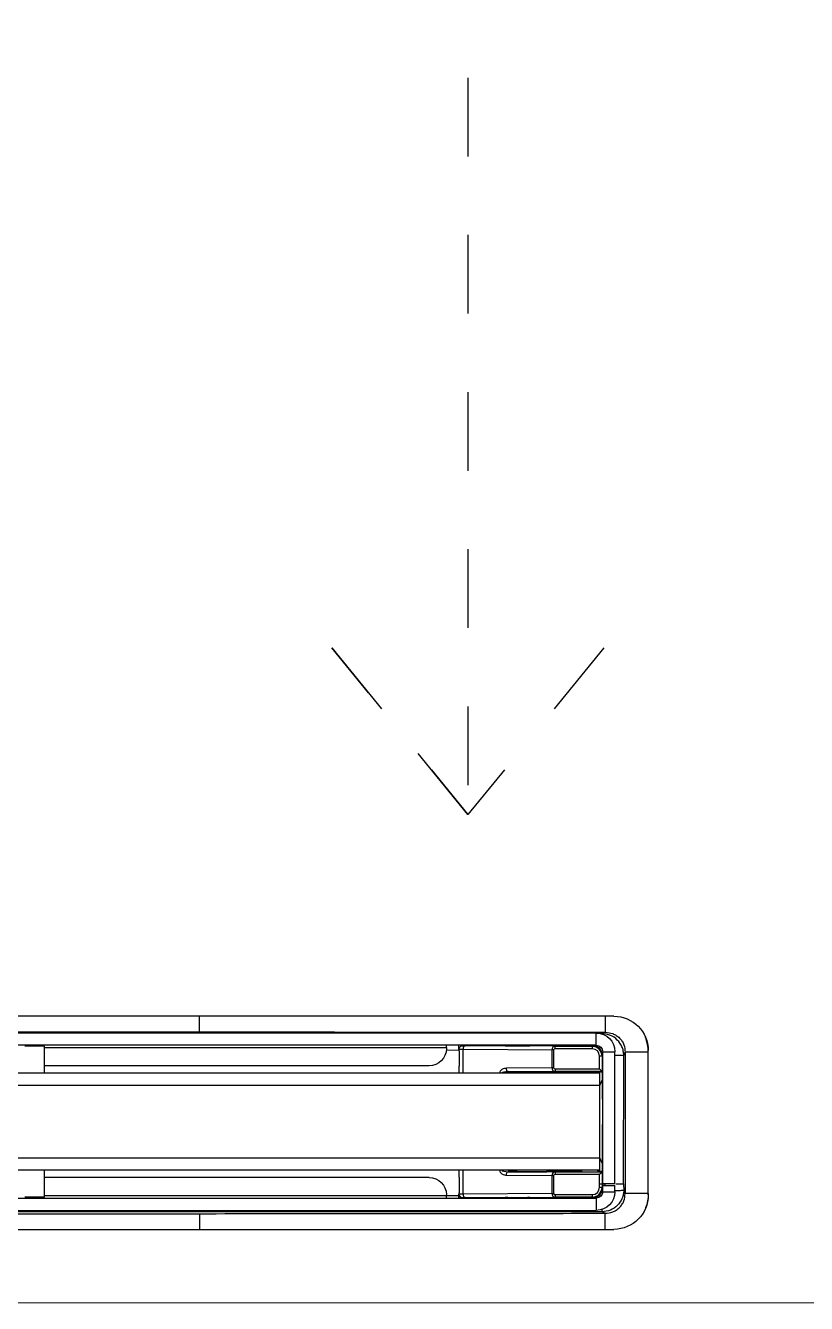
# Model space of a CAD drawing. Header units: millimetres. Extents: x 694231 to 734331, y 4486031 to 4541543.
# Drawn here: x 723927.18 to 723943.07, y 4495910.03 to 4495936.05 of the extents above; entities that cross this region are included whole.
import ezdxf

# ---------------------------------------------------------------- set-up
doc = ezdxf.new("R2010")
doc.units = ezdxf.units.MM
doc.linetypes.add('AI-Linetype-22', pattern=[3.2004, 1.6002, -1.6002])
doc.layers.add('Deko_Zemin Seramik5', color=155, linetype='Continuous')

# ---------------------------------------------------------------- blocks, each defined once
blk = doc.blocks.new('duşş')
at = {"layer": 'Deko_Zemin Seramik5'}
for p, q in [((13102.124, 1675.098), (13140.724, 1675.098)), ((13102.298, 1674.771), (13102.366, 1674.743)), ((13102.366, 1674.743), (13102.414, 1674.743)), ((13102.481, 1674.505), (13102.481, 1674.755)), ((13102.481, 1674.755), (13140.367, 1674.755)), ((13132.292, 1674.778), (13110.556, 1674.778)), ((13101.424, 1671.458), (13101.424, 1674.398)), ((13101.894, 1674.367), (13101.894, 1671.489)), ((13101.922, 1674.299), (13101.894, 1674.367)), ((13101.925, 1671.694), (13101.922, 1674.299)), ((13102.351, 1674.375), (13102.101, 1674.375)), ((13102.101, 1671.69), (13102.101, 1674.375)), ((13102.351, 1671.69), (13102.351, 1674.375)), ((13102.364, 1674.285), (13102.352, 1674.298)), ((13102.352, 1674.298), (13102.352, 1673.83)), ((13102.364, 1674.285), (13102.364, 1673.974)), ((13102.364, 1674.285), (13102.414, 1674.285)), ((13102.414, 1674.024), (13102.414, 1674.285)), ((13102.481, 1674.505), (13140.367, 1674.505)), ((13102.552, 1674.498), (13102.564, 1674.485)), ((13102.552, 1674.498), (13103.703, 1674.498)), ((13103.317, 1674.485), (13102.564, 1674.485)), ((13102.564, 1674.485), (13102.564, 1674.435)), ((13102.564, 1674.435), (13103.317, 1674.435)), ((13103.317, 1674.485), (13105.15, 1674.497)), ((13103.317, 1674.435), (13103.317, 1674.485)), ((13103.351, 1674.415), (13103.351, 1674.044)), ((13103.351, 1674.415), (13103.38, 1674.415)), ((13105.191, 1674.427), (13103.38, 1674.415)), ((13103.38, 1674.044), (13103.38, 1674.415)), ((13103.703, 1674.498), (13103.703, 1674.505)), ((13103.703, 1674.5), (13103.832, 1674.5)), ((13103.832, 1674.493), (13103.832, 1674.505)), ((13103.833, 1674.492), (13103.832, 1674.493)), ((13103.833, 1674.505), (13103.833, 1674.492)), ((13103.883, 1674.491), (13103.883, 1674.505)), ((13103.883, 1674.491), (13104.282, 1674.491)), ((13104.282, 1674.505), (13104.282, 1674.491)), ((13104.332, 1674.492), (13104.332, 1674.505)), ((13104.332, 1674.492), (13104.333, 1674.493)), ((13104.332, 1674.492), (13104.332, 1674.492)), ((13104.333, 1674.505), (13104.333, 1674.493)), ((13104.333, 1674.5), (13104.462, 1674.5)), ((13104.462, 1674.505), (13104.462, 1674.498)), ((13104.462, 1674.498), (13105.204, 1674.498)), ((13105.15, 1674.497), (13105.158, 1674.495)), ((13105.158, 1674.495), (13105.166, 1674.491)), ((13105.166, 1674.491), (13105.173, 1674.485)), ((13105.173, 1674.485), (13105.179, 1674.476)), ((13105.179, 1674.476), (13105.184, 1674.465)), ((13105.184, 1674.465), (13105.188, 1674.453)), ((13105.188, 1674.453), (13105.19, 1674.44)), ((13105.19, 1674.44), (13105.191, 1674.427)), ((13105.191, 1673.94), (13105.191, 1674.427)), ((13105.204, 1674.497), (13105.204, 1674.498)), ((13105.268, 1674.395), (13105.268, 1674.08)), ((13105.274, 1674.428), (13105.274, 1674.505)), ((13105.274, 1674.428), (13105.274, 1674.427)), ((13105.274, 1674.427), (13105.274, 1674.396)), ((13105.536, 1674.411), (13105.274, 1674.407)), ((13105.531, 1674.46), (13105.531, 1674.505)), ((13105.531, 1674.46), (13105.531, 1674.436)), ((13113.706, 1674.46), (13105.531, 1674.46)), ((13113.706, 1673.94), (13113.706, 1674.491)), ((13113.706, 1674.491), (13114.106, 1674.491)), ((13113.736, 1674.491), (13113.736, 1674.505)), ((13114.076, 1674.505), (13114.076, 1674.491)), ((13102.364, 1673.974), (13102.414, 1674.024)), ((13103.317, 1674.024), (13102.414, 1674.024)), ((13103.317, 1674.024), (13103.317, 1673.974)), ((13103.351, 1674.044), (13103.38, 1674.044)), ((13103.38, 1674.044), (13104.31, 1674.038)), ((13104.303, 1673.999), (13104.307, 1674.011)), ((13104.307, 1674.011), (13104.309, 1674.024)), ((13104.309, 1674.024), (13104.31, 1674.038)), ((13105.274, 1674.08), (13105.274, 1673.94)), ((13105.881, 1674.087), (13113.706, 1674.087)), ((13102.351, 1673.83), (13102.352, 1673.83)), ((13102.352, 1673.83), (13102.356, 1673.826)), ((13102.356, 1673.826), (13102.356, 1673.824)), ((13102.356, 1673.824), (13102.356, 1673.457)), ((13102.364, 1673.974), (13102.358, 1673.968)), ((13102.358, 1673.968), (13102.775, 1673.968)), ((13102.358, 1673.966), (13102.358, 1673.794)), ((13102.446, 1673.966), (13102.358, 1673.966)), ((13102.358, 1673.794), (13102.358, 1673.407)), ((13102.358, 1673.794), (13102.358, 1673.794)), ((13102.406, 1673.684), (13102.358, 1673.794)), ((13102.406, 1673.684), (13102.358, 1673.794)), ((13102.364, 1673.974), (13103.317, 1673.974)), ((13102.406, 1673.94), (13140.442, 1673.94)), ((13102.406, 1673.69), (13102.406, 1673.94)), ((13102.458, 1673.94), (13102.446, 1673.966)), ((13102.78, 1673.973), (13102.775, 1673.968)), ((13102.891, 1673.948), (13102.775, 1673.948)), ((13102.88, 1673.973), (13102.78, 1673.973)), ((13102.879, 1673.966), (13102.879, 1673.973)), ((13102.879, 1673.966), (13102.879, 1673.973)), ((13102.88, 1673.966), (13102.879, 1673.966)), ((13102.88, 1673.973), (13102.88, 1673.973)), ((13102.88, 1673.966), (13102.88, 1673.973)), ((13102.93, 1673.966), (13102.88, 1673.966)), ((13102.899, 1673.946), (13102.9, 1673.946)), ((13102.9, 1673.946), (13102.93, 1673.946)), ((13103.325, 1673.974), (13102.93, 1673.974)), ((13102.93, 1673.966), (13102.93, 1673.974)), ((13103.33, 1673.966), (13102.93, 1673.966)), ((13102.93, 1673.966), (13102.93, 1673.946)), ((13102.93, 1673.946), (13103.33, 1673.946)), ((13103.325, 1673.974), (13103.317, 1673.974)), ((13103.33, 1673.966), (13103.33, 1673.974)), ((13103.38, 1673.966), (13103.33, 1673.966)), ((13103.33, 1673.966), (13103.33, 1673.946)), ((13103.33, 1673.946), (13103.36, 1673.946)), ((13103.36, 1673.946), (13103.36, 1673.946)), ((13103.49, 1673.948), (13103.369, 1673.948)), ((13104.269, 1673.968), (13103.378, 1673.973)), ((13103.38, 1673.973), (13103.38, 1673.966)), ((13103.38, 1673.966), (13103.38, 1673.973)), ((13103.38, 1673.973), (13103.38, 1673.973)), ((13103.485, 1673.973), (13103.38, 1673.973)), ((13103.38, 1673.966), (13103.38, 1673.973)), ((13103.38, 1673.966), (13103.38, 1673.966)), ((13103.49, 1673.968), (13103.485, 1673.973)), ((13103.49, 1673.968), (13104.269, 1673.968)), ((13104.107, 1673.966), (13104.096, 1673.94)), ((13104.269, 1673.966), (13104.107, 1673.966)), ((13104.269, 1673.966), (13104.258, 1673.94)), ((13104.269, 1673.968), (13104.277, 1673.969)), ((13104.277, 1673.969), (13104.284, 1673.973)), ((13104.284, 1673.973), (13104.291, 1673.98)), ((13104.291, 1673.98), (13104.298, 1673.988)), ((13104.298, 1673.988), (13104.303, 1673.999)), ((13102.406, 1673.69), (13140.442, 1673.69)), ((13102.406, 1672.21), (13102.406, 1673.69)), ((13102.351, 1673.457), (13102.357, 1673.457)), ((13102.358, 1673.407), (13102.351, 1673.407)), ((13102.351, 1673.007), (13102.353, 1673.007)), ((13102.353, 1673.007), (13102.353, 1671.905)), ((13102.352, 1672.957), (13102.351, 1672.957)), ((13102.351, 1672.943), (13102.352, 1672.943)), ((13102.353, 1672.893), (13102.351, 1672.893)), ((13102.353, 1671.505), (13102.353, 1672.893)), ((13102.351, 1672.493), (13102.358, 1672.493)), ((13102.358, 1672.493), (13102.358, 1672.106)), ((13102.357, 1672.443), (13102.351, 1672.443)), ((13102.356, 1672.443), (13102.356, 1672.076)), ((13102.358, 1672.106), (13102.406, 1672.217)), ((13102.358, 1672.106), (13102.406, 1672.216)), ((13102.406, 1672.21), (13140.442, 1672.21)), ((13102.406, 1671.96), (13102.406, 1672.21)), ((13102.352, 1672.07), (13102.351, 1672.07)), ((13102.356, 1672.074), (13102.352, 1672.07)), ((13102.352, 1672.07), (13102.352, 1671.603)), ((13102.356, 1672.076), (13102.356, 1672.074)), ((13102.358, 1672.106), (13102.358, 1671.934)), ((13102.358, 1672.106), (13102.358, 1672.106)), ((13102.358, 1671.934), (13102.446, 1671.934)), ((13102.775, 1671.932), (13102.358, 1671.932)), ((13102.358, 1671.932), (13102.364, 1671.926)), ((13102.406, 1671.96), (13140.442, 1671.96)), ((13102.446, 1671.934), (13102.458, 1671.96)), ((13102.775, 1671.952), (13102.891, 1671.952)), ((13102.775, 1671.932), (13102.78, 1671.928)), ((13102.879, 1671.928), (13102.879, 1671.934)), ((13102.879, 1671.934), (13102.88, 1671.934)), ((13102.879, 1671.928), (13102.879, 1671.934)), ((13102.88, 1671.934), (13102.93, 1671.934)), ((13102.88, 1671.927), (13102.88, 1671.934)), ((13102.9, 1671.954), (13102.899, 1671.954)), ((13102.93, 1671.954), (13102.9, 1671.954)), ((13103.33, 1671.954), (13102.93, 1671.954)), ((13102.93, 1671.934), (13102.93, 1671.954)), ((13102.93, 1671.934), (13103.33, 1671.934)), ((13102.93, 1671.926), (13102.93, 1671.934)), ((13103.36, 1671.954), (13103.33, 1671.954)), ((13103.33, 1671.954), (13103.33, 1671.934)), ((13103.33, 1671.934), (13103.38, 1671.934)), ((13103.33, 1671.926), (13103.33, 1671.934)), ((13103.36, 1671.954), (13103.36, 1671.954)), ((13103.369, 1671.952), (13103.49, 1671.952)), ((13103.378, 1671.927), (13104.269, 1671.932)), ((13103.38, 1671.934), (13103.38, 1671.928)), ((13103.38, 1671.927), (13103.38, 1671.934)), ((13103.38, 1671.934), (13103.38, 1671.934)), ((13103.38, 1671.928), (13103.38, 1671.934)), ((13103.485, 1671.928), (13103.49, 1671.932)), ((13104.269, 1671.932), (13103.49, 1671.932)), ((13104.096, 1671.96), (13104.107, 1671.934)), ((13104.107, 1671.934), (13104.269, 1671.934)), ((13104.258, 1671.96), (13104.269, 1671.934)), ((13104.277, 1671.931), (13104.269, 1671.932)), ((13104.284, 1671.927), (13104.277, 1671.931)), ((13105.191, 1671.474), (13105.191, 1671.96)), ((13105.274, 1671.96), (13105.274, 1671.82)), ((13113.706, 1671.41), (13113.706, 1671.96)), ((13101.925, 1671.672), (13101.922, 1671.557)), ((13101.925, 1671.683), (13101.925, 1671.694)), ((13101.926, 1671.683), (13101.925, 1671.694)), ((13101.925, 1671.683), (13101.925, 1671.672)), ((13101.926, 1671.683), (13101.925, 1671.672)), ((13101.926, 1671.683), (13101.925, 1671.683)), ((13102.351, 1671.69), (13102.101, 1671.69)), ((13102.3, 1671.65), (13102.3, 1671.686)), ((13102.406, 1671.683), (13102.3, 1671.683)), ((13102.353, 1671.905), (13102.351, 1671.905)), ((13103.317, 1671.926), (13102.364, 1671.926)), ((13102.414, 1671.876), (13102.364, 1671.926)), ((13102.364, 1671.926), (13102.364, 1671.615)), ((13102.414, 1671.876), (13103.317, 1671.876)), ((13102.414, 1671.615), (13102.414, 1671.876)), ((13102.78, 1671.928), (13102.88, 1671.928)), ((13102.88, 1671.928), (13102.88, 1671.927)), ((13102.93, 1671.926), (13103.325, 1671.926)), ((13103.317, 1671.926), (13103.317, 1671.876)), ((13103.317, 1671.926), (13103.325, 1671.926)), ((13103.351, 1671.857), (13103.351, 1671.485)), ((13103.38, 1671.857), (13103.351, 1671.857)), ((13103.38, 1671.928), (13103.485, 1671.928)), ((13103.38, 1671.927), (13103.38, 1671.928)), ((13104.31, 1671.862), (13103.38, 1671.857)), ((13103.38, 1671.485), (13103.38, 1671.857)), ((13104.291, 1671.921), (13104.284, 1671.927)), ((13104.298, 1671.912), (13104.291, 1671.921)), ((13104.303, 1671.901), (13104.298, 1671.912)), ((13104.307, 1671.889), (13104.303, 1671.901)), ((13104.309, 1671.876), (13104.307, 1671.889)), ((13104.31, 1671.862), (13104.309, 1671.876)), ((13105.268, 1671.82), (13105.268, 1671.503)), ((13105.881, 1671.813), (13113.706, 1671.813)), ((13101.922, 1671.557), (13101.894, 1671.489)), ((13102.351, 1671.65), (13102.101, 1671.65)), ((13102.101, 1671.525), (13102.101, 1671.65)), ((13102.351, 1671.525), (13102.101, 1671.525)), ((13102.351, 1671.525), (13102.351, 1671.65)), ((13102.351, 1671.505), (13102.353, 1671.505)), ((13102.352, 1671.603), (13102.364, 1671.615)), ((13102.414, 1671.615), (13102.364, 1671.615)), ((13102.564, 1671.415), (13102.552, 1671.403)), ((13103.317, 1671.465), (13102.564, 1671.465)), ((13102.564, 1671.465), (13102.564, 1671.415)), ((13102.564, 1671.415), (13103.317, 1671.415)), ((13103.317, 1671.465), (13103.317, 1671.415)), ((13105.15, 1671.404), (13103.317, 1671.415)), ((13103.38, 1671.485), (13103.351, 1671.485)), ((13103.38, 1671.485), (13105.191, 1671.474)), ((13104.282, 1671.409), (13103.883, 1671.409)), ((13103.883, 1671.395), (13103.883, 1671.409)), ((13104.282, 1671.409), (13104.282, 1671.395)), ((13105.166, 1671.409), (13105.158, 1671.405)), ((13105.173, 1671.416), (13105.166, 1671.409)), ((13105.179, 1671.424), (13105.173, 1671.416)), ((13105.184, 1671.435), (13105.179, 1671.424)), ((13105.188, 1671.447), (13105.184, 1671.435)), ((13105.19, 1671.46), (13105.188, 1671.447)), ((13105.191, 1671.474), (13105.19, 1671.46)), ((13105.274, 1671.503), (13105.274, 1671.473)), ((13105.274, 1671.473), (13105.274, 1671.473)), ((13105.274, 1671.395), (13105.274, 1671.473)), ((13105.531, 1671.445), (13105.274, 1671.448)), ((13105.531, 1671.44), (13105.531, 1671.464)), ((13105.531, 1671.395), (13105.531, 1671.44)), ((13105.531, 1671.44), (13113.706, 1671.44)), ((13113.706, 1671.41), (13114.106, 1671.41)), ((13113.736, 1671.395), (13113.736, 1671.41)), ((13114.076, 1671.41), (13114.076, 1671.395)), ((13140.367, 1671.395), (13102.481, 1671.395)), ((13102.481, 1671.395), (13102.481, 1671.145)), ((13103.703, 1671.403), (13102.552, 1671.403)), ((13103.703, 1671.395), (13103.703, 1671.403)), ((13103.832, 1671.4), (13103.703, 1671.4)), ((13103.832, 1671.408), (13103.833, 1671.408)), ((13103.832, 1671.395), (13103.832, 1671.408)), ((13103.833, 1671.408), (13103.833, 1671.395)), ((13104.332, 1671.408), (13104.332, 1671.408)), ((13104.333, 1671.408), (13104.332, 1671.408)), ((13104.332, 1671.395), (13104.332, 1671.408)), ((13104.333, 1671.408), (13104.333, 1671.395)), ((13104.462, 1671.4), (13104.333, 1671.4)), ((13105.204, 1671.403), (13104.462, 1671.403)), ((13104.462, 1671.403), (13104.462, 1671.395)), ((13105.158, 1671.405), (13105.15, 1671.404)), ((13105.204, 1671.403), (13105.204, 1671.403)), ((13102.298, 1671.085), (13102.366, 1671.113)), ((13140.367, 1671.145), (13102.481, 1671.145)), ((13132.292, 1671.077), (13110.556, 1671.077)), ((13140.724, 1670.758), (13102.124, 1670.758))]:
    blk.add_line(p, q, dxfattribs=at)
blk.add_lwpolyline([(13091.425, 1799.291), (13091.425, 1671.265, 0.414145), (13093.424, 1669.265), (13149.424, 1669.25, 0.414282), (13151.425, 1671.25), (13151.425, 1799.291)], format="xyb", close=True, dxfattribs=at)
at = {"layer": 'Deko_Zemin Seramik5', "linetype": 'AI-Linetype-22'}
for points in [[(13105.092, 1694.205), (13105.092, 1679.205), (13107.859, 1682.595)], [(13102.325, 1682.595), (13105.092, 1679.205)], [(13107.859, 1682.595), (13105.092, 1679.205)]]:
    blk.add_lwpolyline(points, dxfattribs=at)
at = {"layer": 'Deko_Zemin Seramik5'}
for centre, radius, start, end in [((13102.124, 1674.398), 0.7, 90, 180), ((13102.481, 1674.375), 0.38, 90, 180), ((13102.481, 1674.375), 0.13, 90, 180), ((13105.204, 1674.427), 0.07, 0.0011, 90.0011), ((13105.88, 1674.436), 0.349, 180.1094, 270.109), ((13102.899, 1673.966), 0.02, 179.9989, 269.9989), ((13102.9, 1673.966), 0.02, 179.9989, 269.9989), ((13103.36, 1673.966), 0.02, 270.0011, 0.0011), ((13103.36, 1673.966), 0.02, 270.0011, 0.0011), ((13102.899, 1671.934), 0.02, 90.0011, 180.0011), ((13102.9, 1671.934), 0.02, 90.0011, 180.0011), ((13103.36, 1671.934), 0.02, 359.9989, 89.9989), ((13103.36, 1671.934), 0.02, 359.9989, 89.9989), ((13105.88, 1671.464), 0.349, 89.891, 179.8906), ((13102.124, 1671.458), 0.7, 180, 270), ((13102.481, 1671.525), 0.38, 180, 270), ((13102.481, 1671.525), 0.13, 180, 270), ((13105.204, 1671.473), 0.07, 269.9989, 359.9989)]:
    blk.add_arc(centre, radius, start, end, dxfattribs=at)
at = {"layer": 'Deko_Zemin Seramik5', "extrusion": (0, 0, -1)}
for centre, major_axis, ratio, start_param, end_param in [((13102.552, 1674.298), (0.141, -0.141), 0.999924, 2.356233, 3.926953), ((13102.564, 1674.285), (0.141, -0.141), 0.999962, 2.356233, 3.926953), ((13102.564, 1674.285), (0.106, -0.106), 0.999924, 2.356233, 3.926953), ((13103.317, 1674.415), (0.0004, -0.07), 0.905934, 3.152379, 4.716116), ((13103.317, 1674.415), (0.034, 0.0002), 0.587778, 4.723176, 6.286912), ((13103.883, 1674.492), (0.05, 0), 0.008727, 1.570796, 3.132866), ((13104.282, 1674.492), (0.05, 0), 0.008727, 0.008727, 1.570788), ((13105.074, 1674.497), (0.13, 0), 0.008727, 0.556158, 0.942478), ((13105.074, 1674.497), (0.13, 0), 0.008727, 0, 0.556158), ((13105.074, 1674.427), (0.2, 0), 0.005672, 0, 0.942478), ((13105.204, 1674.428), (0, -0.07), 0.999962, 3.141593, 4.712389), ((13105.074, 1674.396), (0.2, 0), 0.003491, 0, 0.224925), ((13103.317, 1674.044), (-0.034, 0.0002), 0.587778, 3.137866, 4.701602), ((13103.317, 1674.044), (-0.0004, -0.07), 0.905934, 4.708662, 6.272399), ((13105.074, 1674.08), (0.2, 0), 0.003491, 6.05826, 6.283185), ((13102.358, 1673.938), (0, -0.03), 0.008727, 2.826774, 3.132866), ((13102.459, 1673.938), (0.0131, -0.03), 0.008001, 3.459897, 4.715874), ((13102.775, 1673.938), (0, -0.03), 0.008727, 1.570796, 3.132866), ((13102.93, 1673.973), (0.05, 0), 0.008727, 3.150319, 4.712389), ((13103.324, 1674.044), (-0.119, 0.001), 0.587778, 4.660645, 4.701602), ((13103.33, 1673.973), (0.05, 0), 0.008727, 6.060863, 6.274459), ((13103.49, 1673.938), (0, -0.03), 0.008727, 3.150319, 4.712389), ((13104.095, 1673.938), (-0.0125, -0.03), 0.00806, 1.567451, 2.823429), ((13104.257, 1673.938), (-0.0125, -0.03), 0.00806, 3.453066, 4.709044), ((13104.267, 1673.938), (0.138, 0), 0.217963, 4.721116, 6.283185), ((13102.357, 1673.407), (0, -0.05), 0.008727, 3.141593, 4.712389), ((13102.357, 1672.493), (0, -0.05), 0.008727, 4.712389, 6.283185), ((13102.358, 1671.962), (0, -0.03), 0.008727, 0.008727, 0.314819), ((13102.459, 1671.962), (-0.0131, -0.03), 0.008001, 4.708904, 5.964881), ((13102.775, 1671.962), (0, -0.03), 0.008727, 0.008727, 1.570796), ((13103.49, 1671.962), (0, -0.03), 0.008727, 4.712389, 6.274459), ((13104.095, 1671.962), (0.0125, -0.03), 0.00806, 0.318164, 1.574141), ((13104.257, 1671.962), (0.0125, -0.03), 0.00806, 4.715734, 5.971712), ((13104.267, 1671.962), (0.138, 0), 0.217963, 0, 1.56207), ((13102.351, 1671.805), (0.1, 0), 0.999962, 4.712389, 5.294728), ((13102.353, 1671.805), (0.1, 0), 0.999962, 4.712389, 5.273014), ((13102.93, 1671.927), (0.05, 0), 0.008727, 1.570796, 3.132866), ((13103.317, 1671.856), (0.0004, -0.07), 0.905934, 3.152379, 4.716116), ((13103.317, 1671.856), (-0.034, -0.0002), 0.587778, 1.581583, 3.145319), ((13103.324, 1671.856), (-0.119, -0.001), 0.587778, 1.581583, 1.62254), ((13103.33, 1671.927), (0.05, 0), 0.008727, 0.008727, 0.222322), ((13105.074, 1671.82), (0.2, 0), 0.003491, 0, 0.224925), ((13102.351, 1671.605), (0.1, 0), 0.999962, 0.988457, 1.570796), ((13102.552, 1671.603), (0.141, 0.141), 0.999924, 2.356233, 3.926953), ((13102.353, 1671.605), (0.1, 0), 0.999962, 1.010172, 1.570796), ((13102.564, 1671.615), (-0.141, -0.141), 0.999962, 5.497825, 7.068545), ((13102.564, 1671.615), (0.106, 0.106), 0.999924, 2.356233, 3.926953), ((13103.317, 1671.485), (0.034, -0.0002), 0.587778, 6.279459, 7.843195), ((13103.317, 1671.485), (-0.0004, -0.07), 0.905934, 4.708662, 6.272399), ((13103.883, 1671.408), (0.05, 0), 0.008727, 3.150319, 4.712389), ((13104.282, 1671.408), (0.05, 0), 0.008727, 4.712397, 6.274459), ((13105.074, 1671.473), (0.2, 0), 0.005672, 5.340708, 6.283185), ((13105.204, 1671.473), (0, 0.07), 0.999962, 1.570796, 3.141593), ((13105.074, 1671.503), (0.2, 0), 0.003491, 6.05826, 6.283185), ((13105.074, 1671.403), (0.13, 0), 0.008727, 5.340708, 6.283185)]:
    blk.add_ellipse(centre, major_axis=major_axis, ratio=ratio, start_param=start_param, end_param=end_param, dxfattribs=at)
at = {"layer": 'Deko_Zemin Seramik5'}
for points, knots in [([(13102.298, 1675.098), (13102.298, 1675.089), (13102.298, 1675.02), (13102.298, 1674.91), (13102.298, 1674.799), (13102.298, 1674.78), (13102.298, 1674.771)], [0, 0, 0, 0, 0.046125, 0.371812, 0.697499, 1, 1, 1, 1]), ([(13110.556, 1674.778), (13110.556, 1674.785), (13110.556, 1674.797), (13110.556, 1674.872), (13110.556, 1674.978), (13110.556, 1675.059), (13110.556, 1675.098)], [0, 0, 0, 0, 0.240773, 0.5, 0.759227, 1, 1, 1, 1]), ([(13101.424, 1674.367), (13101.426, 1674.418), (13101.431, 1674.522), (13101.464, 1674.622), (13101.481, 1674.673)], [0, 0, 0, 0, 0.487973, 1, 1, 1, 1]), ([(13102.298, 1674.771), (13102.246, 1674.766), (13102.167, 1674.758), (13102.072, 1674.708), (13102.008, 1674.656), (13101.956, 1674.592), (13101.906, 1674.497), (13101.899, 1674.418), (13101.894, 1674.367)], [0, 0, 0, 0, 0.2432, 0.372242, 0.500235, 0.628741, 0.757585, 1, 1, 1, 1]), ([(13101.922, 1674.299), (13101.924, 1674.329), (13101.928, 1674.389), (13101.964, 1674.5), (13102.046, 1674.62), (13102.192, 1674.722), (13102.307, 1674.736), (13102.366, 1674.743)], [0, 0, 0, 0, 0.131583, 0.258869, 0.502349, 0.746602, 1, 1, 1, 1]), ([(13110.556, 1674.778), (13109.639, 1674.778), (13107.803, 1674.777), (13105.051, 1674.772), (13103.215, 1674.771), (13102.298, 1674.771)], [0, 0, 0, 0, 0.333309, 0.666691, 1, 1, 1, 1]), ([(13101.424, 1674.367), (13101.482, 1674.367), (13101.601, 1674.367), (13101.755, 1674.367), (13101.866, 1674.367), (13101.884, 1674.367), (13101.894, 1674.367)], [0, 0, 0, 0, 0.240773, 0.5, 0.759227, 1, 1, 1, 1]), ([(13102.101, 1674.305), (13102.08, 1674.305), (13102.015, 1674.304), (13101.945, 1674.302), (13101.929, 1674.3), (13101.922, 1674.299)], [0, 0, 0, 0, 0.203106, 0.616225, 1, 1, 1, 1]), ([(13104.31, 1674.038), (13104.323, 1674.037), (13104.354, 1674.035), (13104.396, 1674.018), (13104.427, 1673.992), (13104.441, 1673.967), (13104.446, 1673.949), (13104.446, 1673.94), (13104.446, 1673.938)], [0, 0, 0, 0, 0.227061, 0.547359, 0.742173, 0.87064, 0.964461, 1, 1, 1, 1]), ([(13103.33, 1673.974), (13103.332, 1673.974), (13103.335, 1673.974), (13103.339, 1673.974), (13103.342, 1673.974), (13103.345, 1673.974), (13103.349, 1673.974), (13103.353, 1673.975), (13103.357, 1673.975), (13103.36, 1673.975), (13103.364, 1673.975), (13103.367, 1673.974), (13103.369, 1673.974), (13103.371, 1673.974), (13103.373, 1673.974), (13103.375, 1673.974), (13103.377, 1673.973), (13103.378, 1673.973), (13103.378, 1673.973), (13103.378, 1673.973)], [0, 0, 0, 0, 0.088931, 0.133744, 0.178889, 0.239717, 0.301103, 0.363225, 0.425932, 0.487498, 0.549657, 0.628438, 0.676138, 0.716924, 0.791599, 0.855857, 0.916916, 0.958389, 1, 1, 1, 1]), ([(13102.353, 1673.007), (13102.353, 1673.006), (13102.353, 1673.002), (13102.353, 1672.997), (13102.353, 1672.992), (13102.353, 1672.988), (13102.353, 1672.985), (13102.353, 1672.98), (13102.353, 1672.975), (13102.353, 1672.971), (13102.353, 1672.968), (13102.353, 1672.966), (13102.353, 1672.964), (13102.353, 1672.962), (13102.353, 1672.96), (13102.353, 1672.959), (13102.353, 1672.958), (13102.352, 1672.957), (13102.352, 1672.957), (13102.352, 1672.957)], [0, 0, 0, 0, 0.069997, 0.140858, 0.193797, 0.247107, 0.30099, 0.355659, 0.461433, 0.515705, 0.570376, 0.623127, 0.676244, 0.730516, 0.785188, 0.837939, 0.891056, 0.945328, 1, 1, 1, 1]), ([(13102.352, 1672.943), (13102.352, 1672.943), (13102.352, 1672.943), (13102.353, 1672.942), (13102.353, 1672.941), (13102.353, 1672.94), (13102.353, 1672.938), (13102.353, 1672.937), (13102.353, 1672.934), (13102.353, 1672.932), (13102.353, 1672.929), (13102.353, 1672.926), (13102.353, 1672.923), (13102.353, 1672.918), (13102.353, 1672.913), (13102.353, 1672.908), (13102.353, 1672.903), (13102.353, 1672.898), (13102.353, 1672.895), (13102.353, 1672.893)], [0, 0, 0, 0, 0.052751, 0.105868, 0.160141, 0.214812, 0.267755, 0.321067, 0.374953, 0.429625, 0.482566, 0.535878, 0.589763, 0.644434, 0.75059, 0.804473, 0.859142, 0.929139, 1, 1, 1, 1]), ([(13104.446, 1671.962), (13104.446, 1671.96), (13104.446, 1671.951), (13104.441, 1671.933), (13104.427, 1671.909), (13104.396, 1671.882), (13104.354, 1671.865), (13104.323, 1671.863), (13104.31, 1671.862)], [0, 0, 0, 0, 0.035539, 0.12936, 0.257827, 0.452641, 0.772939, 1, 1, 1, 1]), ([(13102.082, 1671.683), (13102.05, 1671.683), (13101.982, 1671.683), (13101.937, 1671.683), (13101.928, 1671.683), (13101.926, 1671.683)], [0, 0, 0, 0, 0.411817, 0.875121, 1, 1, 1, 1]), ([(13103.378, 1671.927), (13103.378, 1671.927), (13103.376, 1671.927), (13103.37, 1671.926), (13103.357, 1671.925), (13103.343, 1671.926), (13103.334, 1671.926), (13103.33, 1671.926)], [0, 0, 0, 0, 0.083349, 0.324015, 0.573987, 0.820833, 1, 1, 1, 1]), ([(13101.424, 1671.489), (13101.482, 1671.489), (13101.601, 1671.489), (13101.755, 1671.489), (13101.866, 1671.489), (13101.884, 1671.489), (13101.894, 1671.489)], [0, 0, 0, 0, 0.240773, 0.5, 0.759227, 1, 1, 1, 1]), ([(13101.424, 1671.489), (13101.426, 1671.438), (13101.43, 1671.338), (13101.462, 1671.243), (13101.477, 1671.196)], [0, 0, 0, 0, 0.510669, 1, 1, 1, 1]), ([(13102.298, 1671.085), (13102.246, 1671.089), (13102.167, 1671.097), (13102.072, 1671.147), (13102.008, 1671.199), (13101.956, 1671.263), (13101.906, 1671.358), (13101.899, 1671.437), (13101.894, 1671.489)], [0, 0, 0, 0, 0.2432, 0.372242, 0.500235, 0.628741, 0.757585, 1, 1, 1, 1]), ([(13101.922, 1671.557), (13101.924, 1671.526), (13101.928, 1671.467), (13101.964, 1671.356), (13102.046, 1671.236), (13102.192, 1671.134), (13102.307, 1671.12), (13102.366, 1671.113)], [0, 0, 0, 0, 0.131583, 0.258869, 0.502349, 0.746602, 1, 1, 1, 1]), ([(13102.101, 1671.55), (13102.08, 1671.55), (13102.015, 1671.551), (13101.945, 1671.554), (13101.929, 1671.556), (13101.922, 1671.557)], [0, 0, 0, 0, 0.203106, 0.616225, 1, 1, 1, 1]), ([(13102.365, 1671.168), (13102.365, 1671.16), (13102.365, 1671.123), (13102.366, 1671.117), (13102.366, 1671.113)], [0, 0, 0, 0, 0.237295, 1, 1, 1, 1]), ([(13110.556, 1671.077), (13109.639, 1671.078), (13107.803, 1671.078), (13105.051, 1671.083), (13103.215, 1671.084), (13102.298, 1671.085)], [0, 0, 0, 0, 0.333309, 0.666691, 1, 1, 1, 1]), ([(13102.298, 1670.758), (13102.298, 1670.766), (13102.298, 1670.835), (13102.298, 1670.945), (13102.298, 1671.057), (13102.298, 1671.075), (13102.298, 1671.085)], [0, 0, 0, 0, 0.046125, 0.371812, 0.697499, 1, 1, 1, 1]), ([(13102.366, 1671.113), (13102.563, 1671.113), (13102.973, 1671.113), (13103.611, 1671.113), (13104.222, 1671.113), (13104.775, 1671.114), (13105.283, 1671.114), (13105.833, 1671.115), (13106.438, 1671.115), (13107.045, 1671.116), (13107.598, 1671.116), (13108.076, 1671.117), (13108.544, 1671.117), (13109.019, 1671.117), (13109.527, 1671.118), (13110.036, 1671.118), (13110.379, 1671.118), (13110.556, 1671.118)], [0, 0, 0, 0, 0.072247, 0.150112, 0.233598, 0.296378, 0.352507, 0.419655, 0.497824, 0.574062, 0.642126, 0.700446, 0.749022, 0.81343, 0.874341, 0.935189, 1, 1, 1, 1]), ([(13110.556, 1671.145), (13110.556, 1671.143), (13110.557, 1671.123), (13110.557, 1671.12), (13110.557, 1671.118)], [0, 0, 0, 0, 0.070207, 1, 1, 1, 1]), ([(13110.556, 1671.118), (13110.921, 1671.118), (13115.52, 1671.118), (13114.354, 1671.118), (13119.307, 1671.119), (13131.743, 1671.118), (13135.576, 1671.118), (13132.292, 1671.118)], [0, 0, 0, 0, 0.020648, 0.260324, 0.5, 0.619838, 1, 1, 1, 1]), ([(13110.556, 1671.077), (13110.556, 1671.071), (13110.556, 1671.058), (13110.556, 1670.983), (13110.556, 1670.878), (13110.556, 1670.797), (13110.556, 1670.758)], [0, 0, 0, 0, 0.240773, 0.5, 0.759227, 1, 1, 1, 1])]:
    blk.add_open_spline(points, degree=3, knots=knots, dxfattribs=at)

msp = doc.modelspace()

# ---------------------------------------------------------------- block references
at = {"color": 5, "lineweight": 53, "xscale": -1}
msp.add_blockref('duşş', (737041.276, 4494240.782), dxfattribs=at)

doc.saveas('drawing.dxf')
